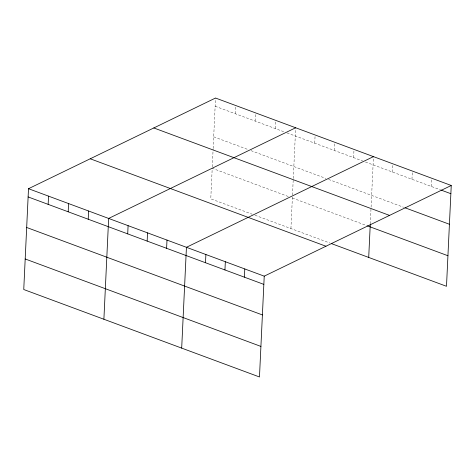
<?xml version="1.0" encoding="UTF-8"?>
<svg xmlns="http://www.w3.org/2000/svg" width="475" height="475" viewBox="0 0 475 475"><rect width="100%" height="100%" fill="white"/><g stroke="black" fill="none" stroke-linecap="round" stroke-linejoin="round"><path stroke-width="0.36" stroke-dasharray="2.38 1.78" d="M212.277 166.82L213.109 149.251M213.144 148.515L215.525 98.028M235.172 113.679L235.558 105.462M255.212 121.113L255.598 112.896M275.245 128.547L275.637 120.329M290.92 228.576L292.463 195.825M292.493 195.088L295.67 127.763M314.729 143.195L315.121 134.977M334.18 150.415L334.566 142.191M353.626 157.629L354.012 149.405M370.286 223.951L371.046 207.842M371.082 207.112L373.463 156.619M392.522 172.057L392.908 163.839M411.968 179.271L412.353 171.053M431.413 186.485L431.805 178.268M215.139 106.246L284.228 131.884M286.995 132.905L362.657 160.977M365.435 162.011L440.444 189.84M213.697 136.806L248.241 149.619M251.008 150.646L325.791 178.392M328.569 179.419L403.584 207.248M288.212 196.478L212.212 168.287L210.769 198.841L252.225 214.219M292.357 198.016L366.676 225.589M254.992 215.246L329.81 243.004"/><path stroke-width="0.71" d="M451.25 185.482L215.525 98.028L28.506 188.706L23.75 289.518L259.475 376.972L264.231 276.159L451.25 185.482L446.494 286.294L331.2 243.521M48.153 204.363L48.539 196.139M68.192 211.797L68.578 203.573M88.225 219.23L88.611 211.007M103.894 319.253L108.65 218.441L295.67 127.763M127.71 233.878L128.096 225.655M147.155 241.092L147.547 232.869M166.606 248.306L166.992 240.089M181.688 348.11L186.438 247.303L373.463 156.619M205.503 262.734L205.889 254.517M224.948 269.954L225.334 261.731M244.393 277.168L244.779 268.945M368.707 257.432L370.251 224.681M441.138 190.095L450.864 193.699M404.973 207.765L449.421 224.259M153.805 127.953L389.536 215.407M367.371 225.845L447.937 255.74M90.22 158.781L325.945 246.234M28.506 188.706L264.231 276.159M28.114 196.929L263.845 284.382M26.677 227.483L262.402 314.937M25.193 258.964L260.918 346.418"/></g></svg>
